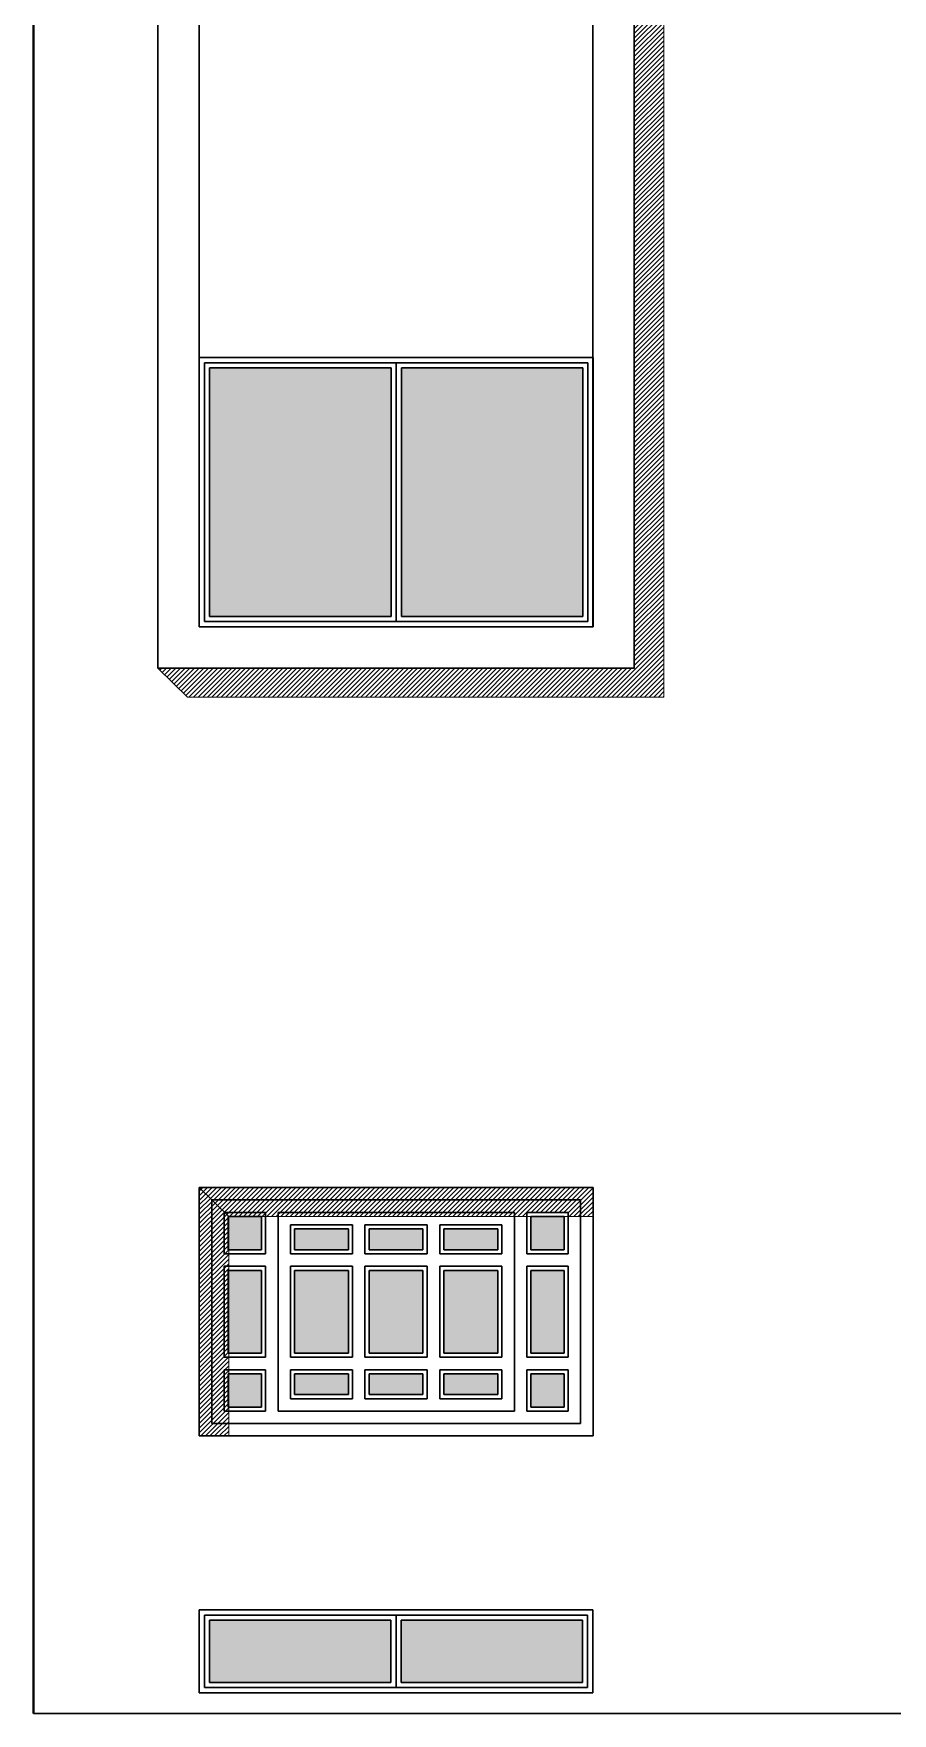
# Model space of a CAD drawing. Header units: millimetres. Extents: x -4146 to 23, y -2153 to 7365.
# Drawn here: x -2583 to -2169, y 5632 to 6444 of the extents above; entities that cross this region are included whole.
import ezdxf

# ---------------------------------------------------------------- set-up
doc = ezdxf.new("R2010")
doc.units = ezdxf.units.MM
for name, color, linetype, lineweight in [('ESC', 111, 'Continuous', 40), ('HA', 8, 'Continuous', 20), ('minuiserue', 3, 'Continuous', 30)]:
    doc.layers.add(name, color=color, linetype=linetype, lineweight=lineweight)
pattern_1 = [(45, (-1093.27, -560.8995), (-1.122532, 1.122532), [])]

msp = doc.modelspace()

# ---------------------------------------------------------------- hatches: boundary and pattern name
at = {"layer": 'HA'}
h = msp.add_hatch(dxfattribs=at)
h.set_pattern_fill('ANSI31', color=256, scale=0.5, style=0)
h.set_pattern_definition([(45, (-1093.27, -485.5933), (-1.122532, 1.122532), [])])
h.paths.add_polyline_path([(-2293.315, 6137.114), (-2523.315, 6137.114), (-2509.023, 6123.124), (-2279.023, 6123.124), (-2279.023, 6920.124), (-2293.315, 6934.114)])
h.paths.add_polyline_path([(-1769.023, 6123.124), (-1769.023, 6919.997), (-1783.444, 6934.114), (-1783.444, 6137.114), (-2013.315, 6137.114), (-1999.023, 6123.124)])
h.paths.add_polyline_path([(-1259.023, 6122.144), (-1259.023, 6920.256), (-1273.18, 6934.114), (-1273.18, 6136.135), (-1503.315, 6136.135), (-1489.023, 6122.144)])
h = msp.add_hatch(dxfattribs=at)
h.set_pattern_fill('ANSI31', color=256, scale=0.5, style=0)
h.set_pattern_definition(pattern_1)
h.paths.add_polyline_path([(-2319.18, 5880.222), (-2319.18, 5872.222), (-2313.18, 5872.222), (-2313.18, 5886.222), (-2503.315, 5886.222), (-2497.186, 5880.222)])
h.paths.add_polyline_path([(-2497.186, 5880.222), (-2491.057, 5874.222), (-2471.315, 5874.222), (-2471.315, 5872.222), (-2465.315, 5872.222), (-2465.315, 5874.222), (-2351.18, 5874.222), (-2351.18, 5872.222), (-2345.18, 5872.222), (-2345.18, 5874.222), (-2325.18, 5874.222), (-2325.18, 5872.222), (-2319.18, 5872.222), (-2319.18, 5880.222)], flags=17)
h.paths.add_polyline_path([(-2471.315, 5872.222), (-2471.315, 5874.222), (-2491.057, 5874.222), (-2489.014, 5872.222)], flags=16)
h.paths.add_polyline_path([(-2465.315, 5874.222), (-2465.315, 5872.222), (-2351.18, 5872.222), (-2351.18, 5874.222)], flags=16)
h = msp.add_hatch(dxfattribs=at)
h.set_pattern_fill('ANSI31', color=256, scale=0.5, style=0)
h.set_pattern_definition(pattern_1)
h.paths.add_polyline_path([(-2489.023, 5772.222), (-2497.315, 5772.222), (-2497.315, 5880.349), (-2503.315, 5886.222), (-2503.315, 5766.222), (-2489.023, 5766.222)])
h.paths.add_polyline_path([(-2491.315, 5798.222), (-2489.023, 5798.222), (-2489.023, 5804.222), (-2491.315, 5804.222), (-2491.315, 5848.222), (-2489.023, 5848.222), (-2489.023, 5854.222), (-2491.315, 5854.222), (-2491.315, 5874.222), (-2491.057, 5874.222), (-2497.186, 5880.222), (-2497.315, 5880.222), (-2497.315, 5772.222), (-2489.023, 5772.222), (-2489.023, 5778.222), (-2491.315, 5778.222)])
h.paths.add_polyline_path([(-2489.315, 5796.222), (-2489.023, 5796.222), (-2489.023, 5798.222), (-2491.315, 5798.222), (-2491.315, 5778.222), (-2489.023, 5778.222), (-2489.023, 5780.222), (-2489.315, 5780.222)], flags=17)
h.paths.add_polyline_path([(-2489.315, 5846.222), (-2489.023, 5846.222), (-2489.023, 5848.222), (-2491.315, 5848.222), (-2491.315, 5804.222), (-2489.023, 5804.222), (-2489.023, 5806.222), (-2489.315, 5806.222)], flags=17)
h.paths.add_polyline_path([(-2489.315, 5872.222), (-2489.023, 5872.222), (-2489.023, 5872.232), (-2491.057, 5874.222), (-2491.315, 5874.222), (-2491.315, 5854.222), (-2489.023, 5854.222), (-2489.023, 5856.222), (-2489.315, 5856.222)], flags=17)
at = {"layer": 'minuiserue'}
h = msp.add_hatch(color=256, dxfattribs=at)
h.set_gradient(color1=(0, 0, 255), one_color=1, tint=1, name='INVCYLINDER')
h.paths.add_polyline_path([(-2410.748, 6282.114), (-2498.315, 6282.114), (-2498.315, 6162.114), (-2410.748, 6162.114)])
h.paths.add_polyline_path([(-2405.748, 6282.114), (-2405.748, 6162.114), (-2318.18, 6162.114), (-2318.18, 6282.114)])
h = msp.add_hatch(color=256, dxfattribs=at)
h.set_gradient(color1=(0, 0, 255), one_color=1, tint=1)
h.paths.add_polyline_path([(-2473.315, 5856.222), (-2473.315, 5872.222), (-2489.315, 5872.222), (-2489.315, 5856.222)])
h.paths.add_polyline_path([(-2431.315, 5856.222), (-2431.315, 5866.222), (-2457.315, 5866.222), (-2457.315, 5856.222)])
h.paths.add_polyline_path([(-2387.18, 5868.222), (-2387.18, 5854.222), (-2357.18, 5854.222), (-2357.18, 5868.222)])
h.paths.add_polyline_path([(-2387.18, 5868.222), (-2357.18, 5868.222), (-2357.18, 5854.222), (-2387.18, 5854.222)])
h.paths.add_polyline_path([(-1979.315, 5796.222), (-1979.315, 5780.222), (-1963.315, 5780.222), (-1963.315, 5796.222)])
h.paths.add_polyline_path([(-1979.315, 5846.222), (-1979.315, 5806.222), (-1963.315, 5806.222), (-1963.315, 5846.222)])
h.paths.add_polyline_path([(-1979.315, 5872.222), (-1979.315, 5856.222), (-1963.315, 5856.222), (-1963.315, 5872.222)])
h.paths.add_polyline_path([(-1947.315, 5866.222), (-1947.315, 5856.222), (-1921.315, 5856.222), (-1921.315, 5866.222)])
h.paths.add_polyline_path([(-1947.315, 5846.222), (-1947.315, 5806.222), (-1921.315, 5806.222), (-1921.315, 5846.222)])
h.paths.add_polyline_path([(-1947.315, 5796.222), (-1947.315, 5786.222), (-1921.315, 5786.222), (-1921.315, 5796.222)])
h.paths.add_polyline_path([(-1911.327, 5796.222), (-1911.327, 5786.222), (-1885.327, 5786.222), (-1885.327, 5796.222)])
h.paths.add_polyline_path([(-1911.327, 5846.222), (-1911.327, 5806.222), (-1885.327, 5806.222), (-1885.327, 5846.222)])
h.paths.add_polyline_path([(-1911.327, 5866.222), (-1911.327, 5856.222), (-1885.327, 5856.222), (-1885.327, 5866.222)])
h.paths.add_polyline_path([(-1875.18, 5866.222), (-1875.18, 5856.222), (-1849.18, 5856.222), (-1849.18, 5866.222)])
h.paths.add_polyline_path([(-1875.18, 5846.222), (-1875.18, 5806.222), (-1849.18, 5806.222), (-1849.18, 5846.222)])
h.paths.add_polyline_path([(-1875.18, 5796.222), (-1875.18, 5786.222), (-1849.18, 5786.222), (-1849.18, 5796.222)])
h.paths.add_polyline_path([(-1833.18, 5796.222), (-1833.18, 5780.222), (-1817.18, 5780.222), (-1817.18, 5796.222)])
h.paths.add_polyline_path([(-1833.18, 5846.222), (-1833.18, 5806.222), (-1817.18, 5806.222), (-1817.18, 5846.222)])
h.paths.add_polyline_path([(-1833.18, 5872.222), (-1833.18, 5856.222), (-1817.18, 5856.222), (-1817.18, 5872.222)])
h.paths.add_polyline_path([(-1469.315, 5846.222), (-1469.315, 5806.222), (-1453.315, 5806.222), (-1453.315, 5846.222)])
h.paths.add_polyline_path([(-1469.315, 5872.222), (-1469.315, 5856.222), (-1453.315, 5856.222), (-1453.315, 5872.222)])
h.paths.add_polyline_path([(-1323.18, 5796.222), (-1323.18, 5780.222), (-1307.18, 5780.222), (-1307.18, 5796.222)])
h.paths.add_polyline_path([(-1323.18, 5846.222), (-1323.18, 5806.222), (-1307.18, 5806.222), (-1307.18, 5846.222)])
h.paths.add_polyline_path([(-1323.18, 5856.222), (-1307.18, 5856.222), (-1307.18, 5872.222), (-1323.18, 5872.222)])
h.paths.add_polyline_path([(-1365.18, 5856.222), (-1339.18, 5856.222), (-1339.18, 5866.222), (-1365.18, 5866.222)])
h.paths.add_polyline_path([(-1401.327, 5856.222), (-1375.327, 5856.222), (-1375.327, 5866.222), (-1401.327, 5866.222)])
h.paths.add_polyline_path([(-1437.315, 5866.222), (-1437.315, 5856.222), (-1411.315, 5856.222), (-1411.315, 5866.222)])
h.paths.add_polyline_path([(-1437.315, 5846.222), (-1437.315, 5806.222), (-1411.315, 5806.222), (-1411.315, 5846.222)])
h.paths.add_polyline_path([(-1437.315, 5796.222), (-1411.315, 5796.222), (-1411.315, 5786.222), (-1437.315, 5786.222)], flags=17)
h.paths.add_polyline_path([(-1469.315, 5796.222), (-1469.315, 5780.222), (-1453.315, 5780.222), (-1453.315, 5796.222)])
h.paths.add_polyline_path([(-1401.327, 5796.222), (-1401.327, 5786.222), (-1375.327, 5786.222), (-1375.327, 5796.222)])
h.paths.add_polyline_path([(-1365.18, 5796.222), (-1365.18, 5786.222), (-1339.18, 5786.222), (-1339.18, 5796.222)])
h.paths.add_polyline_path([(-1365.18, 5846.222), (-1365.18, 5806.222), (-1339.18, 5806.222), (-1339.18, 5846.222)])
h.paths.add_polyline_path([(-1401.327, 5846.222), (-1401.327, 5806.222), (-1375.327, 5806.222), (-1375.327, 5846.222)])
h = msp.add_hatch(color=256, dxfattribs=at)
h.set_gradient(color1=(0, 0, 255), one_color=1, tint=1, name='INVCURVED')
h.paths.add_polyline_path([(-2395.188, 5846.273), (-2421.188, 5846.273), (-2421.188, 5806.273), (-2395.188, 5806.273)])
h.paths.add_polyline_path([(-2359.041, 5846.273), (-2385.041, 5846.273), (-2385.041, 5806.273), (-2359.041, 5806.273)])
h.paths.add_polyline_path([(-2327.041, 5872.273), (-2343.041, 5872.273), (-2343.041, 5856.273), (-2327.041, 5856.273)])
h.paths.add_polyline_path([(-2327.041, 5846.273), (-2343.041, 5846.273), (-2343.041, 5806.273), (-2327.041, 5806.273)])
h.paths.add_polyline_path([(-2327.041, 5796.273), (-2343.041, 5796.273), (-2343.041, 5780.273), (-2327.041, 5780.273)])
h.paths.add_polyline_path([(-2359.041, 5796.273), (-2385.041, 5796.273), (-2385.041, 5786.273), (-2359.041, 5786.273)])
h.paths.add_polyline_path([(-2395.188, 5796.273), (-2421.188, 5796.273), (-2421.188, 5786.273), (-2395.188, 5786.273)])
h.paths.add_polyline_path([(-2431.176, 5796.273), (-2457.176, 5796.273), (-2457.176, 5786.273), (-2431.176, 5786.273)])
h.paths.add_polyline_path([(-2431.176, 5846.273), (-2457.176, 5846.273), (-2457.176, 5806.273), (-2431.176, 5806.273)])
h.paths.add_polyline_path([(-2395.188, 5866.273), (-2421.188, 5866.273), (-2421.188, 5856.273), (-2395.188, 5856.273)])
h.paths.add_polyline_path([(-2359.041, 5866.273), (-2385.041, 5866.273), (-2385.041, 5856.273), (-2359.041, 5856.273)])
h.paths.add_polyline_path([(-2473.176, 5796.273), (-2489.176, 5796.273), (-2489.176, 5780.273), (-2473.176, 5780.273)])
h.paths.add_polyline_path([(-2473.176, 5846.273), (-2489.176, 5846.273), (-2489.176, 5806.273), (-2473.176, 5806.273)])
h = msp.add_hatch(color=256, dxfattribs=at)
h.set_gradient(color1=(0, 0, 255), one_color=1, tint=1, name='INVCYLINDER')
h.paths.add_polyline_path([(-2405.815, 5677.222), (-2405.815, 5647.222), (-2318.315, 5647.222), (-2318.315, 5677.222)])
h.paths.add_polyline_path([(-2498.315, 5677.222), (-2498.315, 5647.222), (-2410.815, 5647.222), (-2410.815, 5677.222)])

# ---------------------------------------------------------------- linework, layer by layer
at = {"layer": 'ESC'}
msp.add_line((-2583.315, 5632.222), (-2583.315, 7255.022), dxfattribs=at)
at = {"layer": 'HA'}
for p, q in [((-2279.023, 6123.124), (-2279.023, 6920.124)), ((-2523.315, 6137.114), (-2509.023, 6123.124)), ((-2509.023, 6123.124), (-2279.023, 6123.124)), ((-2503.315, 5886.222), (-2489.023, 5872.232)), ((-2489.315, 5872.222), (-2313.18, 5872.222)), ((-2489.023, 5872.232), (-2489.023, 5766.222))]:
    msp.add_line(p, q, dxfattribs=at)
at = {"layer": 'minuiserue'}
for p, q in [((-2503.315, 6157.114), (-2503.315, 6287.114)), ((-2313.315, 6287.114), (-2503.315, 6287.114)), ((-2503.315, 6287.114), (-2313.18, 6287.114)), ((-2503.315, 6157.114), (-2503.315, 6287.114)), ((-2500.815, 6284.614), (-2315.68, 6284.614)), ((-2500.815, 6159.614), (-2500.815, 6284.614)), ((-2498.315, 6162.114), (-2498.315, 6282.114)), ((-2483.315, 6282.114), (-2410.748, 6282.114)), ((-2410.748, 6282.114), (-2410.748, 6162.114)), ((-2408.248, 6284.614), (-2408.248, 6159.614)), ((-2405.748, 6282.114), (-2333.18, 6282.114)), ((-2405.748, 6282.114), (-2405.748, 6162.114)), ((-2318.18, 6162.114), (-2318.18, 6282.114)), ((-2315.68, 6284.614), (-2315.68, 6159.614)), ((-2313.18, 6287.114), (-2313.18, 6157.114)), ((-2315.68, 6159.614), (-2500.815, 6159.614)), ((-2483.315, 6162.114), (-2410.748, 6162.114)), ((-2405.748, 6162.114), (-2333.18, 6162.114)), ((-2313.18, 6157.114), (-2503.315, 6157.114)), ((-2503.315, 5886.222), (-2503.315, 5806.516)), ((-2503.315, 5886.222), (-2503.315, 5766.222)), ((-2503.315, 5886.222), (-2503.315, 5766.222)), ((-2503.315, 5766.222), (-2503.315, 5886.222)), ((-2503.315, 5886.222), (-2503.315, 5766.222)), ((-2503.315, 5886.222), (-2503.315, 5766.222)), ((-2503.315, 5886.222), (-2503.315, 5766.222)), ((-2503.315, 5886.222), (-2503.315, 5766.222)), ((-2503.315, 5766.222), (-2503.315, 5886.222)), ((-2503.315, 5886.222), (-2503.315, 5766.222)), ((-2503.315, 5886.222), (-2503.315, 5766.222)), ((-2503.315, 5886.222), (-2503.315, 5766.222)), ((-2503.315, 5886.222), (-2503.315, 5766.222)), ((-2503.315, 5886.222), (-2313.18, 5886.222)), ((-2313.18, 5766.222), (-2313.18, 5886.222)), ((-2313.18, 5886.222), (-2313.18, 5766.222)), ((-2313.18, 5766.222), (-2313.18, 5886.222)), ((-2313.18, 5886.222), (-2313.18, 5766.222)), ((-2313.18, 5886.222), (-2313.18, 5766.222)), ((-2313.18, 5886.222), (-2313.18, 5766.222)), ((-2313.18, 5886.222), (-2313.18, 5766.222)), ((-2313.18, 5766.222), (-2313.18, 5886.222)), ((-2313.18, 5886.222), (-2313.18, 5766.222)), ((-2313.18, 5886.222), (-2313.18, 5766.222)), ((-2313.18, 5886.222), (-2313.18, 5766.222)), ((-2313.18, 5886.222), (-2313.18, 5766.222)), ((-2319.18, 5880.222), (-2497.315, 5880.222)), ((-2497.315, 5880.222), (-2497.315, 5772.222)), ((-2497.315, 5880.222), (-2497.315, 5772.222)), ((-2319.18, 5772.222), (-2319.18, 5880.222)), ((-2319.18, 5772.222), (-2319.18, 5880.222)), ((-2471.315, 5874.222), (-2491.315, 5874.222)), ((-2491.315, 5874.222), (-2491.315, 5854.222)), ((-2471.315, 5874.222), (-2491.315, 5874.222)), ((-2491.315, 5874.222), (-2491.315, 5854.222)), ((-2471.315, 5874.222), (-2491.315, 5874.222)), ((-2491.315, 5874.222), (-2491.315, 5854.222)), ((-2471.315, 5874.222), (-2491.315, 5874.222)), ((-2491.315, 5874.222), (-2491.315, 5854.222)), ((-2473.315, 5872.222), (-2489.315, 5872.222)), ((-2489.315, 5872.222), (-2489.315, 5856.222)), ((-2473.315, 5872.222), (-2489.315, 5872.222)), ((-2489.315, 5872.222), (-2489.315, 5856.222)), ((-2473.315, 5856.222), (-2473.315, 5872.222)), ((-2473.315, 5856.222), (-2473.315, 5872.222)), ((-2471.315, 5874.222), (-2471.315, 5854.222)), ((-2471.315, 5874.222), (-2471.315, 5854.222)), ((-2471.315, 5854.222), (-2471.315, 5874.222)), ((-2471.315, 5854.222), (-2471.315, 5874.222)), ((-2351.18, 5874.222), (-2465.315, 5874.222)), ((-2351.18, 5874.222), (-2465.315, 5874.222)), ((-2351.18, 5874.222), (-2465.315, 5874.222)), ((-2351.18, 5874.222), (-2465.315, 5874.222)), ((-2465.315, 5874.222), (-2465.315, 5778.222)), ((-2465.315, 5874.222), (-2465.315, 5778.222)), ((-2465.315, 5874.222), (-2465.315, 5778.222)), ((-2465.315, 5874.222), (-2465.315, 5778.222)), ((-2459.315, 5868.222), (-2459.315, 5854.222)), ((-2429.315, 5868.222), (-2459.315, 5868.222)), ((-2459.315, 5868.222), (-2459.315, 5854.222)), ((-2429.315, 5868.222), (-2459.315, 5868.222)), ((-2459.315, 5868.222), (-2459.315, 5854.222)), ((-2429.315, 5868.222), (-2459.315, 5868.222)), ((-2429.315, 5868.222), (-2459.315, 5868.222)), ((-2459.315, 5868.222), (-2459.315, 5854.222)), ((-2429.315, 5854.222), (-2429.315, 5868.222)), ((-2429.315, 5868.222), (-2429.315, 5854.222)), ((-2429.315, 5868.222), (-2429.315, 5854.222)), ((-2429.315, 5854.222), (-2429.315, 5868.222)), ((-2393.327, 5868.222), (-2423.327, 5868.222)), ((-2423.327, 5868.222), (-2423.327, 5854.222)), ((-2393.327, 5868.222), (-2423.327, 5868.222)), ((-2423.327, 5868.222), (-2423.327, 5854.222)), ((-2393.327, 5868.222), (-2423.327, 5868.222)), ((-2423.327, 5868.222), (-2423.327, 5854.222)), ((-2393.327, 5868.222), (-2423.327, 5868.222)), ((-2423.327, 5868.222), (-2423.327, 5854.222)), ((-2393.327, 5854.222), (-2393.327, 5868.222)), ((-2393.327, 5854.222), (-2393.327, 5868.222)), ((-2393.327, 5854.222), (-2393.327, 5868.222)), ((-2393.327, 5854.222), (-2393.327, 5868.222)), ((-2357.18, 5868.222), (-2387.18, 5868.222)), ((-2387.18, 5868.222), (-2387.18, 5854.222)), ((-2357.18, 5868.222), (-2387.18, 5868.222)), ((-2387.18, 5868.222), (-2387.18, 5854.222)), ((-2357.18, 5868.222), (-2387.18, 5868.222)), ((-2387.18, 5868.222), (-2387.18, 5854.222)), ((-2357.18, 5868.222), (-2387.18, 5868.222)), ((-2387.18, 5868.222), (-2387.18, 5854.222)), ((-2357.18, 5854.222), (-2357.18, 5868.222)), ((-2357.18, 5854.222), (-2357.18, 5868.222)), ((-2357.18, 5854.222), (-2357.18, 5868.222)), ((-2357.18, 5854.222), (-2357.18, 5868.222)), ((-2351.18, 5778.222), (-2351.18, 5874.222)), ((-2351.18, 5778.222), (-2351.18, 5874.222)), ((-2351.18, 5778.222), (-2351.18, 5874.222)), ((-2351.18, 5778.222), (-2351.18, 5874.222)), ((-2325.18, 5874.222), (-2345.18, 5874.222)), ((-2325.18, 5874.222), (-2345.18, 5874.222)), ((-2345.18, 5854.222), (-2345.18, 5874.222)), ((-2345.18, 5854.222), (-2345.18, 5874.222)), ((-2325.18, 5874.222), (-2345.18, 5874.222)), ((-2345.18, 5874.222), (-2345.18, 5854.222)), ((-2325.18, 5874.222), (-2345.18, 5874.222)), ((-2345.18, 5874.222), (-2345.18, 5854.222)), ((-2327.18, 5872.222), (-2343.18, 5872.222)), ((-2343.18, 5872.222), (-2343.18, 5856.222)), ((-2327.18, 5872.222), (-2343.18, 5872.222)), ((-2343.18, 5872.222), (-2343.18, 5856.222)), ((-2327.18, 5856.222), (-2327.18, 5872.222)), ((-2327.18, 5856.222), (-2327.18, 5872.222)), ((-2325.18, 5854.222), (-2325.18, 5874.222)), ((-2325.18, 5854.222), (-2325.18, 5874.222)), ((-2325.18, 5854.222), (-2325.18, 5874.222)), ((-2325.18, 5854.222), (-2325.18, 5874.222)), ((-2457.315, 5866.222), (-2457.315, 5856.222)), ((-2431.315, 5866.222), (-2457.315, 5866.222)), ((-2431.315, 5866.222), (-2457.315, 5866.222)), ((-2457.315, 5866.222), (-2457.315, 5856.222)), ((-2431.315, 5856.222), (-2431.315, 5866.222)), ((-2431.315, 5856.222), (-2431.315, 5866.222)), ((-2395.327, 5866.222), (-2421.327, 5866.222)), ((-2421.327, 5866.222), (-2421.327, 5856.222)), ((-2395.327, 5866.222), (-2421.327, 5866.222)), ((-2421.327, 5866.222), (-2421.327, 5856.222)), ((-2395.327, 5856.222), (-2395.327, 5866.222)), ((-2395.327, 5856.222), (-2395.327, 5866.222)), ((-2359.18, 5866.222), (-2385.18, 5866.222)), ((-2385.18, 5866.222), (-2385.18, 5856.222)), ((-2359.18, 5866.222), (-2385.18, 5866.222)), ((-2385.18, 5866.222), (-2385.18, 5856.222)), ((-2359.18, 5856.222), (-2359.18, 5866.222)), ((-2359.18, 5856.222), (-2359.18, 5866.222)), ((-2471.315, 5854.222), (-2491.315, 5854.222)), ((-2471.315, 5854.222), (-2491.315, 5854.222)), ((-2491.315, 5854.222), (-2471.315, 5854.222)), ((-2491.315, 5854.222), (-2471.315, 5854.222)), ((-2489.315, 5856.222), (-2473.315, 5856.222)), ((-2489.315, 5856.222), (-2473.315, 5856.222)), ((-2459.315, 5854.222), (-2429.315, 5854.222)), ((-2429.315, 5854.222), (-2459.315, 5854.222)), ((-2429.315, 5854.222), (-2459.315, 5854.222)), ((-2459.315, 5854.222), (-2429.315, 5854.222)), ((-2457.315, 5856.222), (-2431.315, 5856.222)), ((-2457.315, 5856.222), (-2431.315, 5856.222)), ((-2393.327, 5854.222), (-2423.327, 5854.222)), ((-2393.327, 5854.222), (-2423.327, 5854.222)), ((-2423.327, 5854.222), (-2393.327, 5854.222)), ((-2423.327, 5854.222), (-2393.327, 5854.222)), ((-2421.327, 5856.222), (-2395.327, 5856.222)), ((-2421.327, 5856.222), (-2395.327, 5856.222)), ((-2357.18, 5854.222), (-2387.18, 5854.222)), ((-2357.18, 5854.222), (-2387.18, 5854.222)), ((-2387.18, 5854.222), (-2357.18, 5854.222)), ((-2387.18, 5854.222), (-2357.18, 5854.222)), ((-2385.18, 5856.222), (-2359.18, 5856.222)), ((-2385.18, 5856.222), (-2359.18, 5856.222)), ((-2325.18, 5854.222), (-2345.18, 5854.222)), ((-2325.18, 5854.222), (-2345.18, 5854.222)), ((-2345.18, 5854.222), (-2325.18, 5854.222)), ((-2345.18, 5854.222), (-2325.18, 5854.222)), ((-2343.18, 5856.222), (-2327.18, 5856.222)), ((-2343.18, 5856.222), (-2327.18, 5856.222)), ((-2471.315, 5848.222), (-2491.315, 5848.222)), ((-2491.315, 5848.222), (-2491.315, 5804.222)), ((-2471.315, 5848.222), (-2491.315, 5848.222)), ((-2491.315, 5848.222), (-2491.315, 5804.222)), ((-2471.315, 5848.222), (-2491.315, 5848.222)), ((-2491.315, 5848.222), (-2491.315, 5804.222)), ((-2471.315, 5848.222), (-2491.315, 5848.222)), ((-2491.315, 5848.222), (-2491.315, 5804.222)), ((-2473.315, 5846.222), (-2489.315, 5846.222)), ((-2489.315, 5846.222), (-2489.315, 5806.222)), ((-2473.315, 5846.222), (-2489.315, 5846.222)), ((-2489.315, 5846.222), (-2489.315, 5806.222)), ((-2473.315, 5806.222), (-2473.315, 5846.222)), ((-2473.315, 5806.222), (-2473.315, 5846.222)), ((-2471.315, 5848.222), (-2471.315, 5804.222)), ((-2471.315, 5848.222), (-2471.315, 5804.222)), ((-2471.315, 5804.222), (-2471.315, 5848.222)), ((-2471.315, 5804.222), (-2471.315, 5848.222)), ((-2459.315, 5848.222), (-2459.315, 5804.222)), ((-2459.315, 5848.222), (-2459.315, 5804.222)), ((-2429.315, 5848.222), (-2459.315, 5848.222)), ((-2429.315, 5848.222), (-2459.315, 5848.222)), ((-2459.315, 5848.222), (-2459.315, 5804.222)), ((-2459.315, 5848.222), (-2459.315, 5804.222)), ((-2429.315, 5848.222), (-2459.315, 5848.222)), ((-2429.315, 5848.222), (-2459.315, 5848.222)), ((-2457.315, 5846.222), (-2457.315, 5806.222)), ((-2431.315, 5846.222), (-2457.315, 5846.222)), ((-2457.315, 5846.222), (-2457.315, 5806.222)), ((-2431.315, 5846.222), (-2457.315, 5846.222)), ((-2431.315, 5806.222), (-2431.315, 5846.222)), ((-2431.315, 5806.222), (-2431.315, 5846.222)), ((-2429.315, 5848.222), (-2429.315, 5804.222)), ((-2429.315, 5804.222), (-2429.315, 5848.222)), ((-2429.315, 5848.222), (-2429.315, 5804.222)), ((-2429.315, 5804.222), (-2429.315, 5848.222)), ((-2393.327, 5848.222), (-2423.327, 5848.222)), ((-2393.327, 5848.222), (-2423.327, 5848.222)), ((-2423.327, 5848.222), (-2423.327, 5804.222)), ((-2423.327, 5848.222), (-2423.327, 5804.222)), ((-2393.327, 5848.222), (-2423.327, 5848.222)), ((-2393.327, 5848.222), (-2423.327, 5848.222)), ((-2423.327, 5848.222), (-2423.327, 5804.222)), ((-2423.327, 5848.222), (-2423.327, 5804.222)), ((-2395.327, 5846.222), (-2421.327, 5846.222)), ((-2421.327, 5846.222), (-2421.327, 5806.222)), ((-2395.327, 5846.222), (-2421.327, 5846.222)), ((-2421.327, 5846.222), (-2421.327, 5806.222)), ((-2395.327, 5806.222), (-2395.327, 5846.222)), ((-2395.327, 5806.222), (-2395.327, 5846.222)), ((-2393.327, 5804.222), (-2393.327, 5848.222)), ((-2393.327, 5804.222), (-2393.327, 5848.222)), ((-2393.327, 5804.222), (-2393.327, 5848.222)), ((-2393.327, 5804.222), (-2393.327, 5848.222)), ((-2357.18, 5848.222), (-2387.18, 5848.222)), ((-2357.18, 5848.222), (-2387.18, 5848.222)), ((-2387.18, 5848.222), (-2387.18, 5804.222)), ((-2387.18, 5848.222), (-2387.18, 5804.222)), ((-2357.18, 5848.222), (-2387.18, 5848.222)), ((-2357.18, 5848.222), (-2387.18, 5848.222)), ((-2387.18, 5848.222), (-2387.18, 5804.222)), ((-2387.18, 5848.222), (-2387.18, 5804.222)), ((-2359.18, 5846.222), (-2385.18, 5846.222)), ((-2385.18, 5846.222), (-2385.18, 5806.222)), ((-2359.18, 5846.222), (-2385.18, 5846.222)), ((-2385.18, 5846.222), (-2385.18, 5806.222)), ((-2359.18, 5806.222), (-2359.18, 5846.222)), ((-2359.18, 5806.222), (-2359.18, 5846.222)), ((-2357.18, 5804.222), (-2357.18, 5848.222)), ((-2357.18, 5804.222), (-2357.18, 5848.222)), ((-2357.18, 5804.222), (-2357.18, 5848.222)), ((-2357.18, 5804.222), (-2357.18, 5848.222)), ((-2325.18, 5848.222), (-2345.18, 5848.222)), ((-2325.18, 5848.222), (-2345.18, 5848.222)), ((-2345.18, 5804.222), (-2345.18, 5848.222)), ((-2345.18, 5804.222), (-2345.18, 5848.222)), ((-2325.18, 5848.222), (-2345.18, 5848.222)), ((-2345.18, 5848.222), (-2345.18, 5804.222)), ((-2325.18, 5848.222), (-2345.18, 5848.222)), ((-2345.18, 5848.222), (-2345.18, 5804.222)), ((-2327.18, 5846.222), (-2343.18, 5846.222)), ((-2343.18, 5846.222), (-2343.18, 5806.222)), ((-2327.18, 5846.222), (-2343.18, 5846.222)), ((-2343.18, 5846.222), (-2343.18, 5806.222)), ((-2327.18, 5806.222), (-2327.18, 5846.222)), ((-2327.18, 5806.222), (-2327.18, 5846.222)), ((-2325.18, 5804.222), (-2325.18, 5848.222)), ((-2325.18, 5804.222), (-2325.18, 5848.222)), ((-2325.18, 5804.222), (-2325.18, 5848.222)), ((-2325.18, 5804.222), (-2325.18, 5848.222)), ((-2491.315, 5804.222), (-2471.315, 5804.222)), ((-2491.315, 5804.222), (-2471.315, 5804.222)), ((-2491.315, 5804.222), (-2471.315, 5804.222)), ((-2491.315, 5804.222), (-2471.315, 5804.222)), ((-2489.315, 5806.222), (-2473.315, 5806.222)), ((-2489.315, 5806.222), (-2473.315, 5806.222)), ((-2459.315, 5804.222), (-2429.315, 5804.222)), ((-2459.315, 5804.222), (-2429.315, 5804.222)), ((-2459.315, 5804.222), (-2429.315, 5804.222)), ((-2459.315, 5804.222), (-2429.315, 5804.222)), ((-2457.315, 5806.222), (-2431.315, 5806.222)), ((-2457.315, 5806.222), (-2431.315, 5806.222)), ((-2423.327, 5804.222), (-2393.327, 5804.222)), ((-2423.327, 5804.222), (-2393.327, 5804.222)), ((-2423.327, 5804.222), (-2393.327, 5804.222)), ((-2423.327, 5804.222), (-2393.327, 5804.222)), ((-2421.327, 5806.222), (-2395.327, 5806.222)), ((-2421.327, 5806.222), (-2395.327, 5806.222)), ((-2387.18, 5804.222), (-2357.18, 5804.222)), ((-2387.18, 5804.222), (-2357.18, 5804.222)), ((-2387.18, 5804.222), (-2357.18, 5804.222)), ((-2387.18, 5804.222), (-2357.18, 5804.222)), ((-2385.18, 5806.222), (-2359.18, 5806.222)), ((-2385.18, 5806.222), (-2359.18, 5806.222)), ((-2345.18, 5804.222), (-2325.18, 5804.222)), ((-2345.18, 5804.222), (-2325.18, 5804.222)), ((-2345.18, 5804.222), (-2325.18, 5804.222)), ((-2345.18, 5804.222), (-2325.18, 5804.222)), ((-2343.18, 5806.222), (-2327.18, 5806.222)), ((-2343.18, 5806.222), (-2327.18, 5806.222)), ((-2491.315, 5798.222), (-2471.315, 5798.222)), ((-2491.315, 5798.222), (-2491.315, 5778.222)), ((-2491.315, 5798.222), (-2471.315, 5798.222)), ((-2491.315, 5798.222), (-2491.315, 5778.222)), ((-2471.315, 5798.222), (-2491.315, 5798.222)), ((-2491.315, 5798.222), (-2491.315, 5778.222)), ((-2471.315, 5798.222), (-2491.315, 5798.222)), ((-2491.315, 5798.222), (-2491.315, 5778.222)), ((-2473.315, 5796.222), (-2489.315, 5796.222)), ((-2489.315, 5796.222), (-2489.315, 5780.222)), ((-2473.315, 5796.222), (-2489.315, 5796.222)), ((-2489.315, 5796.222), (-2489.315, 5780.222)), ((-2473.315, 5780.222), (-2473.315, 5796.222)), ((-2473.315, 5780.222), (-2473.315, 5796.222)), ((-2471.315, 5798.222), (-2471.315, 5778.222)), ((-2471.315, 5798.222), (-2471.315, 5778.222)), ((-2471.315, 5778.222), (-2471.315, 5798.222)), ((-2471.315, 5778.222), (-2471.315, 5798.222)), ((-2459.315, 5798.222), (-2459.315, 5784.222)), ((-2459.315, 5798.222), (-2429.315, 5798.222)), ((-2459.315, 5798.222), (-2459.315, 5784.222)), ((-2459.315, 5798.222), (-2429.315, 5798.222)), ((-2429.315, 5798.222), (-2459.315, 5798.222)), ((-2459.315, 5798.222), (-2459.315, 5784.222)), ((-2429.315, 5798.222), (-2459.315, 5798.222)), ((-2459.315, 5798.222), (-2459.315, 5784.222)), ((-2431.315, 5796.222), (-2457.315, 5796.222)), ((-2457.315, 5796.222), (-2457.315, 5786.222)), ((-2431.315, 5796.222), (-2457.315, 5796.222)), ((-2457.315, 5796.222), (-2457.315, 5786.222)), ((-2431.315, 5786.222), (-2431.315, 5796.222)), ((-2431.315, 5786.222), (-2431.315, 5796.222)), ((-2429.315, 5798.222), (-2429.315, 5784.222)), ((-2429.315, 5798.222), (-2429.315, 5784.222)), ((-2429.315, 5784.222), (-2429.315, 5798.222)), ((-2429.315, 5784.222), (-2429.315, 5798.222)), ((-2423.327, 5798.222), (-2393.327, 5798.222)), ((-2423.327, 5798.222), (-2423.327, 5784.222)), ((-2423.327, 5798.222), (-2393.327, 5798.222)), ((-2423.327, 5798.222), (-2423.327, 5784.222)), ((-2393.327, 5798.222), (-2423.327, 5798.222)), ((-2423.327, 5798.222), (-2423.327, 5784.222)), ((-2393.327, 5798.222), (-2423.327, 5798.222)), ((-2423.327, 5798.222), (-2423.327, 5784.222)), ((-2395.327, 5796.222), (-2421.327, 5796.222)), ((-2421.327, 5796.222), (-2421.327, 5786.222)), ((-2395.327, 5796.222), (-2421.327, 5796.222)), ((-2421.327, 5796.222), (-2421.327, 5786.222)), ((-2395.327, 5786.222), (-2395.327, 5796.222)), ((-2395.327, 5786.222), (-2395.327, 5796.222)), ((-2393.327, 5784.222), (-2393.327, 5798.222)), ((-2393.327, 5784.222), (-2393.327, 5798.222)), ((-2393.327, 5784.222), (-2393.327, 5798.222)), ((-2393.327, 5784.222), (-2393.327, 5798.222)), ((-2387.18, 5798.222), (-2357.18, 5798.222)), ((-2387.18, 5798.222), (-2387.18, 5784.222)), ((-2387.18, 5798.222), (-2357.18, 5798.222)), ((-2387.18, 5798.222), (-2387.18, 5784.222)), ((-2357.18, 5798.222), (-2387.18, 5798.222)), ((-2387.18, 5798.222), (-2387.18, 5784.222)), ((-2357.18, 5798.222), (-2387.18, 5798.222)), ((-2387.18, 5798.222), (-2387.18, 5784.222)), ((-2359.18, 5796.222), (-2385.18, 5796.222)), ((-2385.18, 5796.222), (-2385.18, 5786.222)), ((-2359.18, 5796.222), (-2385.18, 5796.222)), ((-2385.18, 5796.222), (-2385.18, 5786.222)), ((-2359.18, 5786.222), (-2359.18, 5796.222)), ((-2359.18, 5786.222), (-2359.18, 5796.222)), ((-2357.18, 5784.222), (-2357.18, 5798.222)), ((-2357.18, 5784.222), (-2357.18, 5798.222)), ((-2357.18, 5784.222), (-2357.18, 5798.222)), ((-2357.18, 5784.222), (-2357.18, 5798.222)), ((-2345.18, 5798.222), (-2325.18, 5798.222)), ((-2345.18, 5798.222), (-2325.18, 5798.222)), ((-2345.18, 5778.222), (-2345.18, 5798.222)), ((-2345.18, 5778.222), (-2345.18, 5798.222)), ((-2325.18, 5798.222), (-2345.18, 5798.222)), ((-2345.18, 5798.222), (-2345.18, 5778.222)), ((-2325.18, 5798.222), (-2345.18, 5798.222)), ((-2345.18, 5798.222), (-2345.18, 5778.222)), ((-2327.18, 5796.222), (-2343.18, 5796.222)), ((-2343.18, 5796.222), (-2343.18, 5780.222)), ((-2327.18, 5796.222), (-2343.18, 5796.222)), ((-2343.18, 5796.222), (-2343.18, 5780.222)), ((-2327.18, 5780.222), (-2327.18, 5796.222)), ((-2327.18, 5780.222), (-2327.18, 5796.222)), ((-2325.18, 5778.222), (-2325.18, 5798.222)), ((-2325.18, 5778.222), (-2325.18, 5798.222)), ((-2325.18, 5778.222), (-2325.18, 5798.222)), ((-2325.18, 5778.222), (-2325.18, 5798.222)), ((-2457.315, 5786.222), (-2431.315, 5786.222)), ((-2457.315, 5786.222), (-2431.315, 5786.222)), ((-2421.327, 5786.222), (-2395.327, 5786.222)), ((-2421.327, 5786.222), (-2395.327, 5786.222)), ((-2385.18, 5786.222), (-2359.18, 5786.222)), ((-2385.18, 5786.222), (-2359.18, 5786.222)), ((-2491.315, 5778.222), (-2471.315, 5778.222)), ((-2491.315, 5778.222), (-2471.315, 5778.222)), ((-2491.315, 5778.222), (-2471.315, 5778.222)), ((-2491.315, 5778.222), (-2471.315, 5778.222)), ((-2489.315, 5780.222), (-2473.315, 5780.222)), ((-2489.315, 5780.222), (-2473.315, 5780.222)), ((-2465.315, 5778.222), (-2351.18, 5778.222)), ((-2465.315, 5778.222), (-2351.18, 5778.222)), ((-2465.315, 5778.222), (-2351.18, 5778.222)), ((-2465.315, 5778.222), (-2351.18, 5778.222)), ((-2459.315, 5784.222), (-2429.315, 5784.222)), ((-2459.315, 5784.222), (-2429.315, 5784.222)), ((-2459.315, 5784.222), (-2429.315, 5784.222)), ((-2459.315, 5784.222), (-2429.315, 5784.222)), ((-2423.327, 5784.222), (-2393.327, 5784.222)), ((-2423.327, 5784.222), (-2393.327, 5784.222)), ((-2423.327, 5784.222), (-2393.327, 5784.222)), ((-2423.327, 5784.222), (-2393.327, 5784.222)), ((-2387.18, 5784.222), (-2357.18, 5784.222)), ((-2387.18, 5784.222), (-2357.18, 5784.222)), ((-2387.18, 5784.222), (-2357.18, 5784.222)), ((-2387.18, 5784.222), (-2357.18, 5784.222)), ((-2345.18, 5778.222), (-2325.18, 5778.222)), ((-2345.18, 5778.222), (-2325.18, 5778.222)), ((-2345.18, 5778.222), (-2325.18, 5778.222)), ((-2345.18, 5778.222), (-2325.18, 5778.222)), ((-2343.18, 5780.222), (-2327.18, 5780.222)), ((-2343.18, 5780.222), (-2327.18, 5780.222)), ((-2497.315, 5772.222), (-2319.18, 5772.222)), ((-2497.315, 5772.222), (-2319.18, 5772.222)), ((-2503.315, 5766.222), (-2313.18, 5766.222)), ((-2583.315, 5632.222), (-2583.315, 5682.222)), ((-2503.315, 5682.222), (-2313.315, 5682.222)), ((-2503.315, 5642.222), (-2503.315, 5682.222)), ((-2503.315, 5682.222), (-2313.315, 5682.222)), ((-2503.315, 5642.222), (-2503.315, 5682.222)), ((-2313.315, 5642.222), (-2313.315, 5682.222)), ((-2313.315, 5642.222), (-2313.315, 5682.222)), ((-2500.815, 5679.722), (-2315.815, 5679.722)), ((-2500.815, 5644.722), (-2500.815, 5679.722)), ((-2498.315, 5677.222), (-2410.815, 5677.222)), ((-2498.315, 5647.222), (-2498.315, 5677.222)), ((-2410.815, 5677.222), (-2410.815, 5647.222)), ((-2408.315, 5679.722), (-2408.315, 5644.722)), ((-2405.815, 5677.222), (-2318.315, 5677.222)), ((-2405.815, 5677.222), (-2405.815, 5647.222)), ((-2318.315, 5647.222), (-2318.315, 5677.222)), ((-2315.815, 5644.722), (-2315.815, 5679.722)), ((-2503.315, 5642.222), (-2313.315, 5642.222)), ((-2503.315, 5642.222), (-2313.315, 5642.222)), ((-2500.815, 5644.722), (-2315.815, 5644.722)), ((-2498.315, 5647.222), (-2410.815, 5647.222)), ((-2405.815, 5647.222), (-2318.315, 5647.222)), ((-2583.315, 5632.222), (-2483.315, 5632.222)), ((-2583.315, 5632.222), (-2483.315, 5632.222)), ((-2483.315, 5632.222), (-1083.315, 5632.222)), ((-2421.134, 5632.222), (-2293.315, 5632.222))]:
    msp.add_line(p, q, dxfattribs=at)
for points in [[(-2293.315, 6934.114), (-2523.315, 6934.114), (-2523.315, 6137.114), (-2293.315, 6137.114)], [(-2313.315, 6914.114), (-2503.315, 6914.114), (-2503.315, 6157.114), (-2313.315, 6157.114)]]:
    msp.add_lwpolyline(points, close=True, dxfattribs=at)
for points in [[(-2410.748, 6162.114), (-2498.315, 6162.114), (-2498.315, 6282.114), (-2410.748, 6282.114)], [(-2405.748, 6282.114), (-2318.18, 6282.114), (-2318.18, 6162.114), (-2405.748, 6162.114)]]:
    msp.add_lwpolyline(points, dxfattribs=at)

doc.saveas('drawing.dxf')
